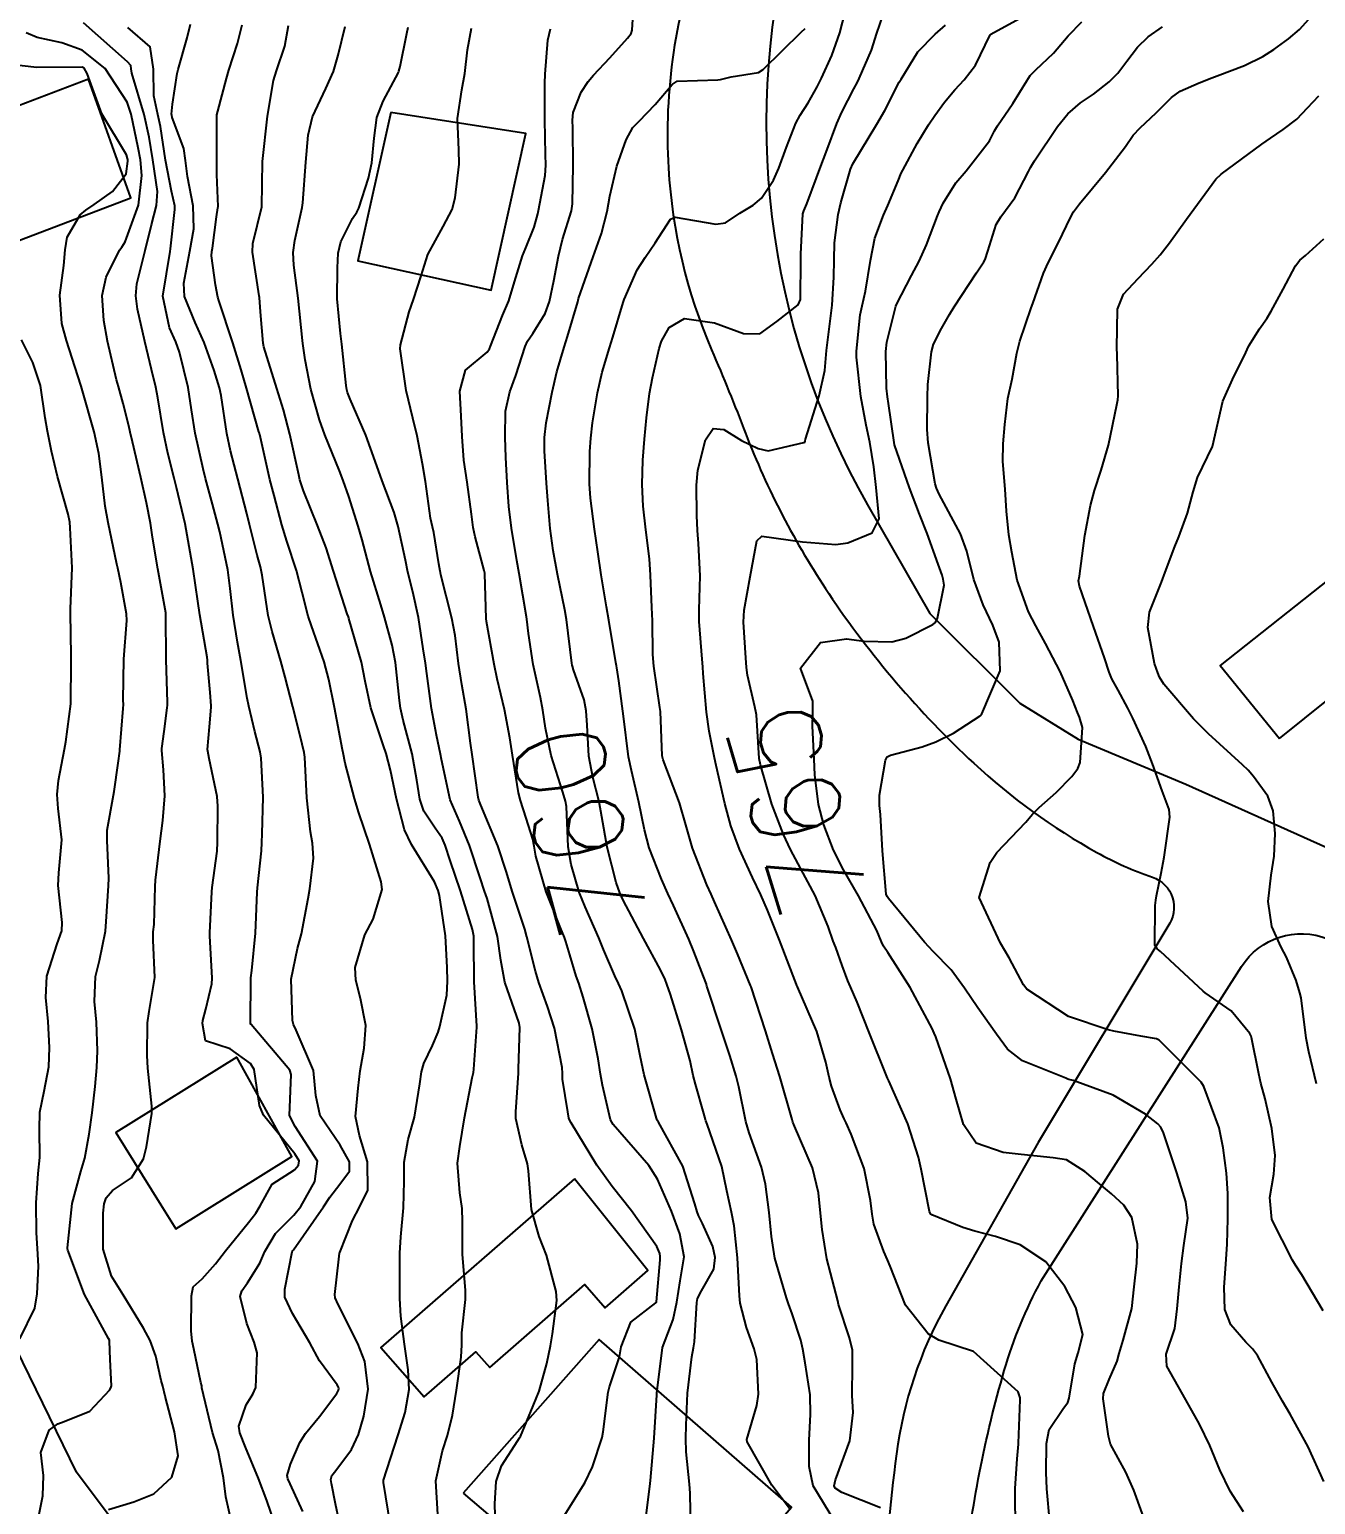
# Model space of a CAD drawing. Header units: metres. Extents: x 318500 to 325275, y 7408834 to 7428799.
# Drawn here: x 323206.3 to 323263, y 7421117 to 7421182 of the extents above; entities that cross this region are included whole.
import ezdxf
from ezdxf.enums import TextEntityAlignment as Align

# ---------------------------------------------------------------- set-up
doc = ezdxf.new("R2010")
doc.units = ezdxf.units.M
doc.header["$MEASUREMENT"] = 0
for name, color, linetype in [('Cotas', 45, 'Continuous'), ('Curvas de Nivel 1m', 11, 'Continuous'), ('Curvas de Nivel 5m', 15, 'Continuous'), ('Divisas', 45, 'Continuous'), ('Edificações', 30, 'Continuous'), ('Linha Férrea', 20, 'Continuous'), ('Vias Primárias', 230, 'Continuous'), ('Vias Secundárias', 230, 'Continuous')]:
    doc.layers.add(name, color=color, linetype=linetype)
doc.styles.add('Style-STANDARD', font='STANDARD.shx')

msp = doc.modelspace()

# ---------------------------------------------------------------- linework, layer by layer
at = {"layer": 'Curvas de Nivel 1m', "flags": 128}
for points, elevation in [([(323241.796, 7421116.26), (323240.842, 7421117.845), (323240.665, 7421118.684), (323240.662, 7421119.848), (323240.725, 7421120.979), (323240.704, 7421121.847), (323240.491, 7421123.251), (323240.392, 7421123.853), (323240.302, 7421124.252), (323239.916, 7421125.415), (323239.761, 7421125.862), (323239.668, 7421126.118), (323239.149, 7421127.868), (323239.013, 7421128.816), (323238.909, 7421129.871), (323238.739, 7421131.122), (323238.57, 7421131.874), (323238.023, 7421133.38), (323237.872, 7421133.882), (323237.566, 7421135.408), (323237.451, 7421135.889), (323237.165, 7421136.792), (323236.799, 7421137.899), (323236.166, 7421139.852), (323236.148, 7421139.909), (323236.138, 7421139.937), (323236.111, 7421140.011), (323235.588, 7421141.381), (323235.36, 7421141.922), (323234.685, 7421143.399), (323234.445, 7421143.936), (323234.169, 7421144.555), (323233.625, 7421145.946), (323233.411, 7421146.735), (323233.167, 7421147.95), (323232.84, 7421149.344), (323232.711, 7421149.955), (323232.484, 7421151.741), (323232.461, 7421151.958), (323232.283, 7421153.291), (323232.196, 7421153.868), (323232.177, 7421153.962), (323232.151, 7421154.104), (323231.848, 7421155.967), (323231.74, 7421156.558), (323231.511, 7421157.973), (323231.361, 7421158.976), (323231.205, 7421159.977), (323231.028, 7421161.343), (323230.988, 7421161.981), (323231.004, 7421163.398), (323231.045, 7421163.981), (323231.126, 7421164.669), (323231.337, 7421165.977), (323231.542, 7421166.896), (323231.865, 7421167.969), (323232.017, 7421168.437), (323232.47, 7421169.961), (323232.511, 7421170.09), (323233.084, 7421171.395), (323233.443, 7421171.951), (323233.889, 7421172.597), (323234.555, 7421173.638), (323234.765, 7421173.729), (323236.553, 7421173.411), (323236.98, 7421173.477), (323237.618, 7421173.894), (323238.196, 7421174.255), (323238.57, 7421174.565), (323239.101, 7421175.356), (323239.327, 7421175.873), (323239.661, 7421176.808), (323240.08, 7421177.865), (323240.263, 7421178.216), (323240.623, 7421178.757), (323241.021, 7421179.467), (323241.21, 7421179.851), (323241.664, 7421180.836), (323242.02, 7421181.84), (323242.47, 7421183.616)], 762), ([(323215.239, 7421116.178), (323214.969, 7421117.35), (323214.865, 7421118.184), (323214.627, 7421119.389), (323214.385, 7421120.192), (323213.911, 7421122.158), (323213.909, 7421122.199), (323213.909, 7421122.238), (323213.872, 7421122.389), (323213.559, 7421123.878), (323213.488, 7421124.206), (323213.439, 7421124.664), (323213.451, 7421126.207), (323213.533, 7421126.598), (323213.931, 7421126.963), (323214.512, 7421127.621), (323214.949, 7421128.185), (323215.963, 7421129.437), (323216.288, 7421129.845), (323216.481, 7421130.165), (323217.016, 7421131.133), (323217.994, 7421131.758), (323218.177, 7421131.967), (323218.202, 7421132.147), (323218.005, 7421132.456), (323216.632, 7421134.171), (323216.458, 7421134.598), (323216.225, 7421136.177), (323216.054, 7421136.446), (323215.167, 7421137.085), (323214.069, 7421137.433), (323213.936, 7421138.202), (323213.95, 7421138.334), (323214.089, 7421138.828), (323214.356, 7421139.948), (323214.373, 7421140.197), (323214.268, 7421142.059), (323214.27, 7421142.199), (323214.354, 7421144.001), (323214.372, 7421144.198), (323214.582, 7421145.798), (323214.61, 7421146.196), (323214.618, 7421147.784), (323214.588, 7421148.196), (323214.235, 7421149.876), (323214.171, 7421150.201), (323214.168, 7421150.274), (323214.256, 7421151.271), (323214.327, 7421152.142), (323214.326, 7421152.199), (323214.276, 7421152.778), (323214.168, 7421154.081), (323214.163, 7421154.202), (323214.147, 7421154.347), (323213.822, 7421156.207), (323213.734, 7421156.804), (323213.536, 7421158.212), (323213.361, 7421159.216), (323213.172, 7421160.218), (323212.8, 7421161.818), (323212.695, 7421162.226), (323212.416, 7421163.33), (323212.226, 7421164.233), (323211.978, 7421165.769), (323211.884, 7421166.238), (323211.69, 7421167.013), (323211.397, 7421168.246), (323211.086, 7421169.667), (323211.001, 7421170.253), (323211.053, 7421170.79), (323211.423, 7421172.247), (323211.691, 7421173.386), (323211.916, 7421174.24), (323211.955, 7421174.853), (323211.761, 7421176.242), (323211.6, 7421177.245), (323211.376, 7421178.249), (323210.833, 7421180.061), (323210.806, 7421180.258), (323210.783, 7421180.399), (323210.643, 7421180.559), (323208.696, 7421182.28)], 751), ([(323217.136, 7421116.157), (323216.775, 7421117.186), (323216.413, 7421118.164), (323215.831, 7421119.538), (323215.582, 7421120.174), (323215.545, 7421120.473), (323215.859, 7421121.407), (323216.153, 7421121.88), (323216.296, 7421122.166), (323216.357, 7421123.694), (323216.224, 7421124.167), (323215.902, 7421124.987), (323215.603, 7421126.175), (323215.67, 7421126.428), (323215.929, 7421126.773), (323216.466, 7421127.641), (323216.686, 7421128.163), (323217.163, 7421128.953), (323217.966, 7421129.759), (323218.267, 7421130.146), (323218.885, 7421131.238), (323219.01, 7421132.135), (323218.023, 7421133.662), (323217.776, 7421134.154), (323217.845, 7421135.95), (323217.789, 7421136.154), (323216.08, 7421138.16), (323216.064, 7421138.18), (323216.062, 7421138.199), (323216.073, 7421140.18), (323216.078, 7421140.213), (323216.114, 7421140.531), (323216.277, 7421142.178), (323216.35, 7421143.984), (323216.364, 7421144.177), (323216.548, 7421145.811), (323216.563, 7421146.174), (323216.572, 7421146.553), (323216.616, 7421148.174), (323216.527, 7421149.884), (323216.483, 7421150.176), (323216.253, 7421151.07), (323215.98, 7421152.183), (323215.917, 7421152.54), (323215.636, 7421154.187), (323215.488, 7421155.002), (323215.29, 7421156.19), (323215.158, 7421157.371), (323215.052, 7421158.193), (323214.702, 7421159.861), (323214.62, 7421160.197), (323214.383, 7421161.078), (323214.082, 7421162.205), (323213.97, 7421162.643), (323213.618, 7421164.212), (323213.462, 7421165.236), (323213.305, 7421166.217), (323212.927, 7421167.769), (323212.761, 7421168.226), (323212.489, 7421168.851), (323212.2, 7421170.235), (323212.516, 7421172.216), (323212.531, 7421172.328), (323212.728, 7421174.057), (323212.718, 7421174.228), (323212.57, 7421174.87), (323212.308, 7421176.234), (323212.089, 7421177.722), (323211.979, 7421178.239), (323211.801, 7421179.064), (323211.78, 7421180.243), (323211.631, 7421181.221), (323210.658, 7421182.083)], 752), ([(323218.368, 7421116.714), (323217.808, 7421117.923), (323217.703, 7421118.151), (323217.676, 7421118.287), (323217.82, 7421118.787), (323218.232, 7421119.746), (323218.482, 7421120.14), (323219.095, 7421120.887), (323219.867, 7421121.911), (323219.935, 7421122.053), (323219.947, 7421122.119), (323219.936, 7421122.184), (323219.872, 7421122.294), (323219.1, 7421123.35), (323218.676, 7421124.138), (323217.909, 7421125.431), (323217.565, 7421126.154), (323217.575, 7421126.504), (323217.895, 7421128.151), (323217.913, 7421128.188), (323217.951, 7421128.235), (323219.271, 7421130.13), (323219.548, 7421130.555), (323219.985, 7421131.133), (323220.411, 7421131.698), (323220.412, 7421132.116), (323220.011, 7421132.842), (323219.122, 7421134.134), (323218.933, 7421135.031), (323218.827, 7421136.138), (323218.076, 7421137.914), (323217.951, 7421138.152), (323217.9, 7421138.335), (323217.847, 7421140.154), (323218.124, 7421141.508), (323218.297, 7421142.147), (323218.591, 7421143.706), (323218.676, 7421144.142), (323218.829, 7421145.491), (323218.789, 7421146.141), (323218.704, 7421146.652), (323218.537, 7421148.145), (323218.455, 7421149.928), (323218.423, 7421150.147), (323218.251, 7421150.876), (323217.915, 7421152.155), (323217.579, 7421153.457), (323217.393, 7421154.163), (323217.007, 7421155.472), (323216.836, 7421156.172), (323216.578, 7421157.945), (323216.533, 7421158.177), (323216.493, 7421158.32), (323216.357, 7421158.835), (323216.018, 7421160.184), (323215.89, 7421160.672), (323215.498, 7421162.189), (323215.178, 7421163.433), (323215.021, 7421164.194), (323214.771, 7421165.872), (323214.697, 7421166.198), (323214.461, 7421166.964), (323214.009, 7421168.207), (323213.62, 7421169.086), (323213.143, 7421170.221), (323213.116, 7421170.821), (323213.389, 7421172.217), (323213.554, 7421173.206), (323213.537, 7421174.215), (323213.287, 7421175.512), (323213.189, 7421176.221), (323213.115, 7421176.742), (323212.609, 7421178.112), (323212.591, 7421178.212), (323212.585, 7421178.23), (323212.583, 7421178.258), (323212.617, 7421178.698), (323212.822, 7421180.043), (323212.866, 7421180.227), (323213.264, 7421181.618), (323213.416, 7421182.219)], 753), ([(323219.958, 7421116.284), (323219.799, 7421117.044), (323219.626, 7421117.941), (323219.599, 7421118.123), (323219.643, 7421118.292), (323219.816, 7421118.509), (323220.505, 7421119.435), (323220.808, 7421120.105), (323221.053, 7421120.901), (323221.236, 7421122.1), (323221.092, 7421123.312), (323220.787, 7421124.107), (323219.916, 7421125.825), (323219.788, 7421126.122), (323219.776, 7421126.268), (323219.945, 7421127.819), (323219.976, 7421128.093), (323219.985, 7421128.12), (323220.553, 7421129.525), (323220.856, 7421130.111), (323221.22, 7421130.869), (323221.208, 7421132.108), (323220.855, 7421133.274), (323220.687, 7421134.113), (323220.8, 7421135.354), (323220.885, 7421136.112), (323221.061, 7421137.114), (323221.14, 7421138.109), (323220.908, 7421139.301), (323220.693, 7421140.114), (323220.668, 7421140.667), (323221.096, 7421142.11), (323221.455, 7421142.792), (323221.862, 7421144.103), (323221.819, 7421144.45), (323221.297, 7421146.109), (323220.828, 7421147.489), (323220.634, 7421148.116), (323220.233, 7421149.67), (323220.137, 7421150.122), (323220.11, 7421150.254), (323219.751, 7421152.128), (323219.508, 7421153.357), (323219.3, 7421154.135), (323218.738, 7421155.719), (323218.596, 7421156.146), (323218.335, 7421157.182), (323218.077, 7421158.154), (323217.652, 7421159.45), (323217.441, 7421160.164), (323217.097, 7421161.462), (323216.914, 7421162.172), (323216.466, 7421164.143), (323216.455, 7421164.18), (323216.452, 7421164.201), (323216.431, 7421164.265), (323215.884, 7421166.186), (323215.65, 7421167), (323215.284, 7421168.192), (323214.655, 7421170.051), (323214.614, 7421170.199), (323214.515, 7421170.738), (323214.337, 7421172.012), (323214.357, 7421172.203), (323214.38, 7421172.355), (323214.553, 7421173.732), (323214.623, 7421174.136), (323214.628, 7421174.199), (323214.581, 7421175.594), (323214.571, 7421176.2), (323214.576, 7421178.167), (323214.572, 7421178.201), (323214.576, 7421178.235), (323214.613, 7421178.384), (323214.996, 7421179.835), (323215.096, 7421180.195), (323215.482, 7421181.368), (323215.692, 7421182.19)], 754), ([(323224.31, 7421116.577), (323224.214, 7421118.064), (323224.509, 7421119.38), (323224.734, 7421120.057), (323224.953, 7421120.954), (323225.138, 7421122.051), (323225.338, 7421123.502), (323225.362, 7421124.048), (323225.372, 7421124.573), (323225.527, 7421126.046), (323225.523, 7421126.449), (323225.39, 7421128.048), (323225.393, 7421129.478), (323225.381, 7421130.049), (323225.283, 7421130.748), (323225.178, 7421132.052), (323225.279, 7421132.783), (323225.485, 7421134.048), (323225.82, 7421135.816), (323225.876, 7421136.043), (323225.9, 7421136.195), (323226.034, 7421138.041), (323226.033, 7421138.088), (323225.906, 7421140.043), (323225.901, 7421141.816), (323225.891, 7421142.044), (323225.83, 7421142.349), (323225.306, 7421144.053), (323224.856, 7421145.384), (323224.629, 7421146.063), (323224.496, 7421146.369), (323224.197, 7421146.801), (323223.686, 7421147.559), (323223.51, 7421148.08), (323223.381, 7421148.925), (323223.172, 7421150.086), (323222.784, 7421151.57), (323222.658, 7421152.094), (323222.614, 7421152.436), (323222.444, 7421154.098), (323222.302, 7421154.875), (323221.964, 7421156.104), (323221.793, 7421156.64), (323221.349, 7421158.11), (323220.975, 7421159.502), (323220.803, 7421160.116), (323220.389, 7421161.412), (323220.145, 7421162.124), (323219.981, 7421162.552), (323219.334, 7421164.136), (323219.092, 7421164.795), (323218.718, 7421166.146), (323218.469, 7421167.436), (323218.363, 7421168.152), (323218.347, 7421168.287), (323218.152, 7421170.155), (323217.967, 7421171.601), (323217.93, 7421172.159), (323218.003, 7421172.693), (323218.339, 7421174.153), (323218.369, 7421174.347), (323218.498, 7421176.151), (323218.602, 7421177.331), (323218.795, 7421178.147), (323219.382, 7421179.386), (323219.711, 7421180.134), (323219.921, 7421180.861), (323220.223, 7421182.127)], 756), ([(323226.854, 7421116.024), (323226.816, 7421117.041), (323226.879, 7421118.024), (323227.12, 7421118.721), (323227.837, 7421119.837), (323227.913, 7421119.945), (323227.949, 7421120.018), (323228.503, 7421121.368), (323228.771, 7421122.006), (323229.112, 7421123.231), (323229.268, 7421123.999), (323229.359, 7421124.537), (323229.553, 7421125.996), (323229.528, 7421126.394), (323229.091, 7421128.003), (323228.777, 7421128.827), (323228.429, 7421130.013), (323228.296, 7421131.715), (323228.252, 7421132.016), (323228.013, 7421132.863), (323227.751, 7421134.023), (323227.742, 7421134.314), (323227.857, 7421136.022), (323227.863, 7421136.212), (323227.926, 7421138.022), (323227.892, 7421138.213), (323227.255, 7421140.029), (323227.079, 7421140.99), (323226.935, 7421142.032), (323226.477, 7421143.715), (323226.366, 7421144.038), (323226.169, 7421144.624), (323225.707, 7421146.047), (323225.264, 7421147.117), (323224.858, 7421148.06), (323224.466, 7421149.837), (323224.429, 7421150.067), (323224.253, 7421150.907), (323224.031, 7421152.074), (323223.824, 7421153.616), (323223.764, 7421154.078), (323223.667, 7421154.712), (323223.453, 7421156.083), (323223.206, 7421157.218), (323222.989, 7421158.09), (323222.878, 7421158.615), (323222.558, 7421160.097), (323222.379, 7421160.711), (323221.863, 7421162.105), (323221.545, 7421162.977), (323221.132, 7421164.113), (323220.446, 7421165.704), (323220.328, 7421166.001), (323220.295, 7421166.122), (323220.265, 7421166.311), (323220.083, 7421168.126), (323220.022, 7421168.592), (323219.877, 7421170.13), (323219.889, 7421171.495), (323219.919, 7421172.129), (323220.037, 7421172.629), (323220.553, 7421173.662), (323220.735, 7421173.94), (323220.832, 7421174.117), (323221.26, 7421175.433), (323221.404, 7421176.112), (323221.503, 7421177.209), (323221.62, 7421178.11), (323221.896, 7421178.832), (323222.581, 7421180.101), (323222.594, 7421180.147), (323222.644, 7421180.358), (323222.948, 7421181.813), (323222.999, 7421182.095)], 757), ([(323229.794, 7421116.4), (323230.786, 7421117.975), (323231.122, 7421118.669), (323231.545, 7421119.964), (323231.592, 7421120.216), (323231.809, 7421121.961), (323231.872, 7421122.196), (323232.314, 7421123.527), (323232.391, 7421123.955), (323232.812, 7421125.046), (323233.919, 7421125.905), (323233.935, 7421125.924), (323233.94, 7421125.94), (323234.098, 7421127.787), (323234.108, 7421127.938), (323234.087, 7421128.073), (323233.954, 7421128.386), (323232.846, 7421129.951), (323231.986, 7421131.025), (323231.306, 7421131.97), (323230.186, 7421133.829), (323230.09, 7421133.989), (323230.074, 7421134.033), (323230.033, 7421134.307), (323229.808, 7421135.754), (323229.797, 7421135.994), (323229.784, 7421136.264), (323229.447, 7421137.999), (323229.139, 7421138.959), (323228.755, 7421140.01), (323228.61, 7421140.508), (323228.233, 7421142.018), (323228.135, 7421142.36), (323227.588, 7421144.026), (323227.328, 7421144.874), (323226.949, 7421146.032), (323226.208, 7421147.821), (323226.139, 7421147.971), (323226.112, 7421148.041), (323226.082, 7421148.172), (323225.817, 7421150.046), (323225.747, 7421150.548), (323225.557, 7421152.051), (323225.365, 7421153.137), (323225.22, 7421154.056), (323225.072, 7421155.295), (323224.93, 7421156.061), (323224.446, 7421157.972), (323224.424, 7421158.069), (323224.413, 7421158.132), (323224.354, 7421158.445), (323224.126, 7421159.833), (323224.075, 7421160.074), (323223.989, 7421160.462), (323223.764, 7421162.08), (323223.631, 7421162.862), (323223.393, 7421164.086), (323223.215, 7421164.866), (323222.92, 7421166.093), (323222.656, 7421167.919), (323222.664, 7421168.097), (323223.044, 7421169.55), (323223.244, 7421170.089), (323223.579, 7421171.143), (323223.872, 7421172.08), (323224.549, 7421173.316), (323224.938, 7421174.064), (323225.074, 7421174.568), (323225.251, 7421176.06), (323225.227, 7421176.692), (323225.17, 7421178.062), (323225.363, 7421179.325), (323225.501, 7421180.057), (323225.616, 7421181.095), (323225.787, 7421182.053)], 758), ([(323239.805, 7421116.832), (323239.019, 7421117.868), (323237.941, 7421119.777), (323237.925, 7421119.879), (323238.361, 7421121.377), (323238.439, 7421121.874), (323238.357, 7421123.404), (323238.241, 7421123.877), (323237.904, 7421124.816), (323237.621, 7421125.884), (323237.598, 7421126.212), (323237.512, 7421127.887), (323237.365, 7421129.29), (323237.241, 7421129.891), (323237.043, 7421130.835), (323236.815, 7421131.898), (323236.17, 7421133.765), (323236.119, 7421133.909), (323236.103, 7421133.981), (323236.033, 7421134.241), (323235.657, 7421135.527), (323235.558, 7421135.917), (323235.42, 7421136.559), (323235.039, 7421137.926), (323234.551, 7421139.486), (323234.402, 7421139.936), (323234.323, 7421140.147), (323234.116, 7421140.56), (323233.362, 7421141.948), (323232.478, 7421143.634), (323232.328, 7421143.958), (323232.167, 7421144.419), (323231.763, 7421145.966), (323231.534, 7421147.301), (323231.423, 7421147.972), (323231.142, 7421149.061), (323230.962, 7421149.979), (323230.893, 7421151.348), (323230.846, 7421151.981), (323230.748, 7421152.456), (323230.288, 7421153.784), (323230.235, 7421153.937), (323230.221, 7421153.991), (323230.211, 7421154.072), (323229.971, 7421155.995), (323229.902, 7421156.421), (323229.585, 7421158.001), (323229.392, 7421159.036), (323229.253, 7421160.007), (323229.153, 7421161.244), (323229.099, 7421162.01), (323229.006, 7421163.426), (323229.01, 7421164.011), (323229.087, 7421164.66), (323229.34, 7421166.007), (323229.553, 7421166.914), (323229.868, 7421167.999), (323230.022, 7421168.462), (323230.47, 7421169.991), (323230.512, 7421170.145), (323231.149, 7421171.981), (323231.524, 7421172.996), (323231.775, 7421173.972), (323231.888, 7421174.653), (323232.195, 7421175.966), (323232.602, 7421177.132), (323232.9, 7421177.665), (323233.181, 7421177.954), (323233.888, 7421178.681), (323234.634, 7421179.57), (323234.856, 7421179.718), (323236.638, 7421179.765), (323236.76, 7421179.787), (323237.233, 7421179.901), (323238.43, 7421180.097), (323238.645, 7421180.225), (323239.483, 7421181.046), (323240.314, 7421181.864), (323240.496, 7421182.037)], 761), ([(323243.806, 7421116.866), (323242.104, 7421117.537), (323241.818, 7421117.728), (323241.772, 7421117.831), (323241.823, 7421118.103), (323242.462, 7421119.821), (323242.604, 7421121.073), (323242.567, 7421121.82), (323242.571, 7421123.138), (323242.58, 7421123.82), (323242.447, 7421124.364), (323241.964, 7421125.829), (323241.922, 7421125.983), (323241.443, 7421127.838), (323241.246, 7421129.124), (323241.172, 7421129.842), (323241.078, 7421130.749), (323240.816, 7421131.848), (323240.027, 7421133.683), (323239.953, 7421133.861), (323239.913, 7421133.979), (323239.371, 7421135.867), (323239.058, 7421136.877), (323238.75, 7421137.873), (323238.109, 7421139.818), (323238.086, 7421139.88), (323237.512, 7421141.277), (323237.251, 7421141.893), (323236.501, 7421143.558), (323236.348, 7421143.907), (323236.166, 7421144.315), (323235.531, 7421145.92), (323235.23, 7421146.954), (323234.953, 7421147.929), (323234.238, 7421149.816), (323234.199, 7421149.94), (323234.188, 7421149.993), (323234.114, 7421151.942), (323234.095, 7421152.119), (323233.825, 7421153.945), (323233.782, 7421154.461), (323233.763, 7421155.946), (323233.743, 7421156.532), (323233.684, 7421157.947), (323233.63, 7421158.675), (323233.47, 7421159.949), (323233.349, 7421160.987), (323233.314, 7421161.951), (323233.346, 7421163.021), (323233.41, 7421163.95), (323233.502, 7421164.887), (323233.627, 7421165.948), (323233.759, 7421166.649), (323234.059, 7421167.944), (323234.162, 7421168.266), (323234.494, 7421168.863), (323235.179, 7421169.251), (323236.497, 7421169.071), (323237.781, 7421168.6), (323238.49, 7421168.579), (323239.239, 7421169.133), (323240.184, 7421169.863), (323240.286, 7421170.089), (323240.298, 7421171.862), (323240.302, 7421172.094), (323240.39, 7421173.862), (323240.428, 7421173.996), (323240.567, 7421174.312), (323240.988, 7421175.45), (323241.132, 7421175.852), (323241.461, 7421176.709), (323241.889, 7421177.841), (323242.11, 7421178.345), (323242.633, 7421179.37), (323242.795, 7421179.671), (323242.874, 7421179.826), (323243.407, 7421181.071), (323243.654, 7421181.82), (323243.911, 7421182.584)], 763), ([(323249.752, 7421115.76), (323249.741, 7421117.721), (323249.833, 7421119.022), (323249.888, 7421119.671), (323249.89, 7421119.719), (323249.967, 7421121.62), (323249.966, 7421121.719), (323249.874, 7421121.982), (323247.9, 7421123.75), (323246.379, 7421124.247), (323245.908, 7421124.533), (323244.916, 7421125.79), (323244.231, 7421127.512), (323244.114, 7421127.798), (323243.954, 7421128.161), (323243.522, 7421129.363), (323243.435, 7421129.808), (323243.375, 7421130.413), (323243.096, 7421131.814), (323242.518, 7421133.327), (323242.29, 7421133.826), (323242.21, 7421134.005), (323242.036, 7421134.402), (323241.655, 7421135.445), (323241.542, 7421135.838), (323241.394, 7421136.506), (323240.997, 7421137.846), (323240.15, 7421139.818), (323240.135, 7421139.86), (323240.126, 7421139.876), (323240.111, 7421139.925), (323239.358, 7421141.868), (323238.825, 7421143.198), (323238.531, 7421143.876), (323238.171, 7421144.638), (323237.598, 7421145.889), (323237.217, 7421146.912), (323236.95, 7421147.899), (323236.569, 7421149.571), (323236.496, 7421149.906), (323236.258, 7421151.082), (323236.137, 7421151.912), (323236, 7421153.627), (323235.981, 7421153.915), (323235.954, 7421154.257), (323235.821, 7421155.917), (323235.818, 7421156.427), (323235.868, 7421157.917), (323235.793, 7421159.347), (323235.742, 7421159.919), (323235.717, 7421160.583), (323235.71, 7421161.92), (323235.76, 7421162.57), (323236.099, 7421163.915), (323236.435, 7421164.406), (323236.907, 7421164.376), (323237.69, 7421163.891), (323238.425, 7421163.528), (323238.865, 7421163.434), (323240.429, 7421163.79), (323240.472, 7421163.816), (323240.494, 7421163.859), (323240.509, 7421163.937), (323241.111, 7421165.85), (323241.35, 7421166.963), (323241.429, 7421167.846), (323241.548, 7421168.79), (323241.677, 7421169.842), (323241.753, 7421171.072), (323241.767, 7421171.841), (323241.787, 7421172.596), (323241.942, 7421173.839), (323242.059, 7421174.346), (323242.488, 7421175.832), (323242.592, 7421176.074), (323243.65, 7421177.814), (323244.002, 7421178.427), (323244.638, 7421179.666), (323244.686, 7421179.752), (323244.715, 7421179.799), (323245.449, 7421181.007), (323246.216, 7421181.787), (323246.674, 7421182.172)], 764), ([(323255.648, 7421115.786), (323254.962, 7421117.653), (323254.613, 7421118.443), (323253.945, 7421119.668), (323253.845, 7421120.022), (323253.62, 7421121.674), (323253.639, 7421121.909), (323253.883, 7421122.526), (323254.236, 7421123.324), (323254.317, 7421123.664), (323254.501, 7421124.256), (323254.883, 7421125.656), (323254.983, 7421126.606), (323255.099, 7421127.653), (323255.13, 7421128.485), (323254.877, 7421129.657), (323254.526, 7421130.202), (323253.99, 7421130.707), (323253.46, 7421131.143), (323252.816, 7421131.688), (323252.007, 7421132.192), (323251.422, 7421132.293), (323250.011, 7421132.434), (323249.217, 7421132.527), (323248.018, 7421132.925), (323247.458, 7421133.759), (323247.142, 7421134.865), (323246.898, 7421135.767), (323246.241, 7421137.614), (323246.175, 7421137.779), (323246.083, 7421137.986), (323245.113, 7421139.79), (323244.125, 7421141.327), (323243.942, 7421141.616), (323243.859, 7421141.804), (323243.645, 7421142.299), (323242.839, 7421143.82), (323242.177, 7421144.979), (323241.733, 7421145.837), (323241.311, 7421146.954), (323241.075, 7421147.847), (323240.918, 7421149.161), (323240.892, 7421149.85), (323240.809, 7421151.305), (323240.824, 7421151.852), (323240.821, 7421152.398), (323240.29, 7421153.86), (323241.171, 7421154.983), (323242.31, 7421155.143), (323243.086, 7421155.04), (323244.308, 7421155.013), (323244.925, 7421155.18), (323246.118, 7421155.782), (323246.232, 7421155.87), (323246.324, 7421156.061), (323246.617, 7421157.505), (323246.572, 7421157.777), (323246.521, 7421157.946), (323246.356, 7421158.43), (323245.859, 7421159.785), (323245.532, 7421160.639), (323245.081, 7421161.793), (323244.428, 7421163.697), (323244.406, 7421163.8), (323244.157, 7421165.514), (323244.114, 7421165.805), (323244.076, 7421166.185), (323244.04, 7421167.807), (323244.082, 7421168.21), (323244.482, 7421169.8), (323244.511, 7421169.878), (323245.171, 7421171.146), (323245.509, 7421171.79), (323245.831, 7421172.497), (323246.326, 7421173.782), (323246.394, 7421173.95), (323246.568, 7421174.337), (323247.124, 7421175.229), (323247.586, 7421175.765), (323248.603, 7421177.08), (323248.832, 7421177.523), (323248.965, 7421177.746), (323249.638, 7421178.727), (323250.248, 7421179.734), (323250.407, 7421179.969), (323250.647, 7421180.214), (323251.428, 7421180.949), (323252.077, 7421181.709), (323252.676, 7421182.332)], 766), ([(323259.806, 7421116.686), (323259.205, 7421117.599), (323258.762, 7421118.538), (323258.316, 7421119.613), (323257.854, 7421120.559), (323257.262, 7421121.626), (323256.423, 7421123.104), (323256.386, 7421123.635), (323256.768, 7421124.775), (323256.875, 7421125.63), (323256.962, 7421126.602), (323257.069, 7421127.629), (323257.17, 7421128.42), (323257.347, 7421129.626), (323257.266, 7421130.348), (323256.869, 7421131.631), (323256.272, 7421133.392), (323256.155, 7421133.639), (323256.032, 7421133.787), (323255.482, 7421134.204), (323254.051, 7421135.044), (323252.292, 7421135.697), (323252.099, 7421135.738), (323252.061, 7421135.753), (323251.967, 7421135.795), (323250.068, 7421136.563), (323249.409, 7421137.069), (323248.926, 7421137.737), (323248.097, 7421138.889), (323247.514, 7421139.759), (323246.921, 7421140.571), (323246.126, 7421141.369), (323245.744, 7421141.784), (323244.159, 7421143.71), (323244.097, 7421143.801), (323244.057, 7421143.906), (323243.895, 7421145.804), (323243.807, 7421147.407), (323243.765, 7421147.807), (323243.768, 7421148.256), (323244.027, 7421149.803), (323244.098, 7421149.947), (323244.243, 7421150.018), (323245.649, 7421150.386), (323246.252, 7421150.608), (323247.029, 7421150.998), (323248.194, 7421151.751), (323248.271, 7421151.842), (323249.075, 7421153.738), (323249.043, 7421155.005), (323248.751, 7421155.744), (323248.333, 7421156.64), (323247.927, 7421157.756), (323247.61, 7421159.008), (323247.333, 7421159.766), (323246.396, 7421161.519), (323246.274, 7421161.781), (323246.215, 7421161.97), (323245.913, 7421163.785), (323245.858, 7421164.363), (323245.874, 7421165.786), (323245.896, 7421166.348), (323246.05, 7421167.784), (323246.148, 7421168.121), (323246.496, 7421168.821), (323246.851, 7421169.428), (323247.058, 7421169.772), (323248.043, 7421171.275), (323248.367, 7421171.752), (323248.422, 7421171.861), (323248.537, 7421172.229), (323248.904, 7421173.396), (323249.106, 7421173.742), (323249.728, 7421174.577), (323250.326, 7421175.733), (323250.412, 7421175.912), (323250.595, 7421176.203), (323251.608, 7421177.715), (323252.055, 7421178.272), (323252.626, 7421178.753), (323253.185, 7421179.139), (323253.887, 7421179.681), (323254.261, 7421180.061), (323254.654, 7421180.59), (323255.125, 7421181.203), (323255.606, 7421181.661), (323256.224, 7421182.105)], 767), ([(323263.336, 7421118.034), (323262.654, 7421119.552), (323261.862, 7421121), (323261.518, 7421121.565), (323261.052, 7421122.403), (323260.41, 7421123.582), (323260.194, 7421123.877), (323259.906, 7421124.17), (323259.238, 7421124.925), (323258.978, 7421125.604), (323258.95, 7421126.59), (323259.015, 7421127.604), (323259.086, 7421128.481), (323259.106, 7421129.603), (323259.109, 7421130.721), (323259.053, 7421131.604), (323258.903, 7421132.721), (323258.734, 7421133.609), (323258.057, 7421135.421), (323257.927, 7421135.621), (323256.078, 7421137.474), (323255.971, 7421137.533), (323255.28, 7421137.652), (323254.083, 7421137.87), (323253.838, 7421137.919), (323252.092, 7421138.513), (323250.248, 7421139.719), (323250.112, 7421139.907), (323249.483, 7421141.089), (323249.1, 7421141.735), (323248.16, 7421143.75), (323248.637, 7421145.289), (323248.928, 7421145.739), (323250.204, 7421147.07), (323250.5, 7421147.424), (323250.794, 7421147.714), (323251.552, 7421148.374), (323252.231, 7421149.084), (323252.497, 7421149.436), (323252.6, 7421149.695), (323252.712, 7421151.245), (323252.577, 7421151.695), (323252.483, 7421151.908), (323252.277, 7421152.432), (323251.727, 7421153.706), (323251.082, 7421154.939), (323250.654, 7421155.717), (323250.329, 7421156.344), (323249.834, 7421157.728), (323249.593, 7421158.962), (323249.469, 7421159.734), (323249.356, 7421160.764), (323249.296, 7421161.737), (323249.194, 7421162.963), (323249.216, 7421163.738), (323249.286, 7421164.584), (323249.418, 7421165.735), (323249.61, 7421166.586), (323249.82, 7421167.73), (323249.949, 7421168.267), (323250.441, 7421169.721), (323250.512, 7421169.923), (323250.987, 7421171.254), (323251.191, 7421171.713), (323251.648, 7421172.604), (323252.173, 7421173.704), (323252.309, 7421173.959), (323252.569, 7421174.312), (323253.725, 7421175.683), (323254.602, 7421176.833), (323254.938, 7421177.335), (323255.242, 7421177.664), (323255.957, 7421178.319), (323256.63, 7421178.992), (323257.007, 7421179.272), (323257.852, 7421179.632), (323258.411, 7421179.856), (323258.645, 7421179.946), (323259.846, 7421180.409), (323260.658, 7421180.797), (323261.134, 7421181.114), (323261.778, 7421181.579), (323262.267, 7421181.982), (323262.679, 7421182.44)], 768), ([(323233.454, 7421116.283), (323233.669, 7421117.941), (323233.68, 7421118.074), (323233.84, 7421119.94), (323233.958, 7421121.849), (323233.963, 7421121.939), (323233.968, 7421122.036), (323234.206, 7421123.935), (323234.676, 7421125.161), (323234.839, 7421125.926), (323234.99, 7421126.869), (323235.165, 7421127.922), (323234.973, 7421128.937), (323234.602, 7421129.931), (323233.991, 7421131.343), (323233.597, 7421131.944), (323232.027, 7421133.757), (323231.919, 7421133.962), (323231.564, 7421135.486), (323231.481, 7421135.969), (323231.377, 7421136.653), (323231.113, 7421137.974), (323230.718, 7421139.363), (323230.513, 7421139.984), (323230.409, 7421140.282), (323230.122, 7421141.227), (323229.947, 7421141.811), (323229.888, 7421141.994), (323229.711, 7421142.421), (323229.074, 7421144.006), (323228.628, 7421145.568), (323228.549, 7421146.015), (323228.493, 7421146.316), (323228.202, 7421147.246), (323227.95, 7421148.023), (323227.868, 7421148.371), (323227.604, 7421150.026), (323227.485, 7421150.794), (323227.24, 7421152.03), (323226.924, 7421153.393), (323226.786, 7421154.035), (323226.449, 7421155.907), (323226.433, 7421156.039), (323226.384, 7421158.005), (323226.38, 7421158.04), (323226.351, 7421158.159), (323225.953, 7421159.634), (323225.869, 7421160.048), (323225.794, 7421160.634), (323225.594, 7421162.052), (323225.458, 7421163.011), (323225.383, 7421164.056), (323225.335, 7421164.953), (323225.271, 7421166.058), (323225.532, 7421166.986), (323226.476, 7421167.782), (323226.591, 7421167.926), (323226.634, 7421168.038), (323227.151, 7421169.383), (323227.43, 7421170.031), (323227.681, 7421170.866), (323228.035, 7421172.025), (323228.183, 7421172.376), (323228.549, 7421173.283), (323228.708, 7421173.868), (323228.74, 7421174.017), (323229.032, 7421175.564), (323229.064, 7421176.013), (323229.056, 7421176.475), (323229.016, 7421178.014), (323229.028, 7421179.62), (323229.042, 7421180.014), (323229.161, 7421181.514), (323229.268, 7421182.011)], 759), ([(323206.685, 7421116.297), (323206.908, 7421117.4), (323206.936, 7421118.293), (323206.821, 7421119.299), (323207.193, 7421120.29), (323207.566, 7421120.562), (323207.846, 7421120.672), (323208.983, 7421121.133), (323209.867, 7421122.064), (323209.924, 7421122.195), (323209.927, 7421122.249), (323209.882, 7421123.407), (323209.846, 7421124.207), (323209.847, 7421124.251), (323209.808, 7421124.334), (323208.748, 7421126.268), (323208.013, 7421128.215), (323208, 7421128.279), (323207.995, 7421128.324), (323208.2, 7421130.277), (323208.576, 7421131.687), (323208.758, 7421132.269), (323208.953, 7421133.329), (323209.085, 7421134.264), (323209.208, 7421135.429), (323209.283, 7421136.261), (323209.322, 7421137.001), (323209.266, 7421138.268), (323209.189, 7421139.174), (323209.234, 7421140.269), (323209.405, 7421140.979), (323209.665, 7421142.265), (323209.699, 7421142.702), (323209.809, 7421144.264), (323209.821, 7421144.608), (323209.738, 7421146.265), (323209.742, 7421146.717), (323210.023, 7421148.262), (323210.052, 7421148.422), (323210.231, 7421149.676), (323210.297, 7421150.201), (323210.3, 7421150.259), (323210.443, 7421152.081), (323210.457, 7421152.257), (323210.455, 7421152.44), (323210.474, 7421154.257), (323210.61, 7421155.961), (323210.598, 7421156.256), (323210.34, 7421157.626), (323210.21, 7421158.261), (323210.175, 7421158.439), (323209.794, 7421160.266), (323209.659, 7421160.989), (323209.504, 7421162.269), (323209.375, 7421163.311), (323209.165, 7421164.273), (323208.659, 7421166.067), (323208.595, 7421166.279), (323208.457, 7421166.729), (323207.947, 7421168.288), (323207.749, 7421169.034), (323207.662, 7421170.293), (323207.828, 7421171.595), (323207.893, 7421172.29), (323207.981, 7421172.845), (323208.553, 7421173.827), (323208.798, 7421174.036), (323209.174, 7421174.274), (323209.979, 7421174.856), (323210.581, 7421175.636), (323210.655, 7421176.193), (323210.649, 7421176.259), (323210.642, 7421176.311), (323210.592, 7421176.472), (323209.51, 7421178.271), (323208.864, 7421180.05), (323208.734, 7421180.279), (323208.641, 7421180.333), (323206.65, 7421180.32), (323204.828, 7421180.523)], 749), ([(323263.315, 7421125.546), (323262.372, 7421127.127), (323262.096, 7421127.559), (323261.953, 7421127.777), (323261.051, 7421129.574), (323260.961, 7421130.546), (323261.138, 7421131.573), (323261.191, 7421132.394), (323261.048, 7421133.575), (323260.748, 7421134.881), (323260.568, 7421135.582), (323260.468, 7421135.988), (323260.149, 7421137.589), (323260.137, 7421137.645), (323260.083, 7421137.763), (323259.253, 7421138.758), (323258.109, 7421139.56), (323258.027, 7421139.621), (323256.136, 7421141.376), (323255.99, 7421141.495), (323255.9, 7421141.644), (323255.912, 7421143.399), (323255.934, 7421143.643), (323255.973, 7421143.832), (323256.178, 7421144.832), (323256.303, 7421145.524), (323256.322, 7421145.639), (323256.557, 7421147.286), (323256.529, 7421147.637), (323256.222, 7421148.45), (323255.791, 7421149.647), (323255.496, 7421150.407), (323254.918, 7421151.66), (323254.705, 7421152.094), (323254.282, 7421152.881), (323254.005, 7421153.392), (323253.884, 7421153.676), (323253.675, 7421154.304), (323253.19, 7421155.687), (323252.571, 7421157.472), (323252.532, 7421157.697), (323252.568, 7421157.912), (323252.815, 7421159.693), (323253.057, 7421161.023), (323253.239, 7421161.687), (323253.525, 7421162.572), (323253.855, 7421163.679), (323254.223, 7421165.449), (323254.263, 7421165.673), (323254.276, 7421165.849), (323254.228, 7421167.674), (323254.214, 7421167.945), (323254.255, 7421169.674), (323254.517, 7421170.324), (323255.161, 7421171.026), (323255.761, 7421171.658), (323256.125, 7421172.065), (323256.544, 7421172.596), (323257.29, 7421173.639), (323258.587, 7421175.389), (323258.818, 7421175.617), (323260.604, 7421176.944), (323260.986, 7421177.206), (323261.544, 7421177.581), (323262.151, 7421178.04), (323262.625, 7421178.541), (323263.122, 7421179.073)], 769), ([(323205.89, 7421124.31), (323206.553, 7421125.658), (323206.665, 7421126.299), (323206.72, 7421127.517), (323206.68, 7421128.299), (323206.634, 7421128.977), (323206.618, 7421130.3), (323206.7, 7421131.589), (323206.772, 7421132.298), (323206.764, 7421133.554), (323206.782, 7421134.299), (323206.962, 7421135.219), (323207.17, 7421136.293), (323207.204, 7421137.152), (323207.144, 7421138.294), (323207.041, 7421139.351), (323207.082, 7421140.295), (323207.547, 7421141.712), (323207.748, 7421142.286), (323207.764, 7421142.657), (323207.592, 7421144.289), (323207.613, 7421144.844), (323207.739, 7421146.287), (323207.591, 7421147.676), (323207.536, 7421148.29), (323207.599, 7421148.909), (323207.866, 7421150.286), (323207.925, 7421150.604), (323208.137, 7421152.282), (323208.16, 7421154.153), (323208.157, 7421154.282), (323208.159, 7421154.415), (323208.126, 7421156.283), (323208.132, 7421156.474), (323208.201, 7421158.282), (323208.12, 7421160.036), (323208.096, 7421160.284), (323208.022, 7421160.639), (323207.561, 7421162.293), (323207.295, 7421163.418), (323207.111, 7421164.3), (323207.017, 7421164.883), (323206.8, 7421166.305), (323206.465, 7421167.327), (323205.972, 7421168.318)], 748)]:
    msp.add_lwpolyline(points, dxfattribs=dict(at, elevation=elevation))
at = {"layer": 'Curvas de Nivel 5m', "flags": 128}
for points, elevation in [([(323235.447, 7421115.915), (323235.418, 7421117.52), (323235.389, 7421117.916), (323235.246, 7421119.333), (323235.24, 7421119.919), (323235.253, 7421120.515), (323235.302, 7421121.919), (323235.492, 7421123.522), (323235.575, 7421123.915), (323235.621, 7421124.187), (323235.721, 7421125.913), (323235.752, 7421126.083), (323235.928, 7421126.424), (323236.467, 7421127.377), (323236.524, 7421127.901), (323236.429, 7421128.377), (323235.965, 7421129.399), (323235.798, 7421129.743), (323235.731, 7421129.914), (323235.624, 7421130.267), (323235.103, 7421131.923), (323234.029, 7421133.861), (323233.978, 7421133.941), (323233.944, 7421134.028), (323233.393, 7421135.947), (323233.227, 7421136.784), (323232.992, 7421137.951), (323232.415, 7421139.647), (323232.272, 7421139.958), (323232.113, 7421140.297), (323231.613, 7421141.456), (323231.404, 7421141.971), (323230.793, 7421143.338), (323230.541, 7421143.984), (323230.178, 7421145.213), (323230.055, 7421145.992), (323229.971, 7421147.757), (323229.938, 7421147.994), (323229.821, 7421148.391), (323229.308, 7421150.004), (323229.049, 7421151.217), (323228.941, 7421152.01), (323228.825, 7421152.562), (323228.514, 7421154.017), (323228.31, 7421155.386), (323228.235, 7421156.021), (323228.22, 7421156.123), (323227.887, 7421158.025), (323227.784, 7421158.598), (323227.551, 7421160.028), (323227.439, 7421160.974), (323227.368, 7421162.03), (323227.311, 7421163.137), (323227.27, 7421164.032), (323227.296, 7421165.177), (323227.479, 7421166.03), (323227.746, 7421166.742), (323228.154, 7421168.023), (323228.252, 7421168.254), (323228.489, 7421168.593), (323229.04, 7421169.473), (323229.231, 7421170.009), (323229.424, 7421170.912), (323229.631, 7421172.003), (323229.806, 7421172.736), (323230.192, 7421173.996), (323230.248, 7421174.312), (323230.278, 7421175.995), (323230.251, 7421177.64), (323230.241, 7421177.996), (323230.278, 7421178.333), (323230.629, 7421179.232), (323230.925, 7421179.696), (323231.167, 7421179.982), (323231.879, 7421180.744), (323232.665, 7421181.607), (323232.819, 7421181.808), (323232.866, 7421181.958), (323232.971, 7421183.673)], 760), ([(323222.217, 7421116.086), (323221.909, 7421117.989), (323221.916, 7421118.089), (323222.381, 7421119.535), (323222.56, 7421120.083), (323222.863, 7421121.072), (323223.04, 7421122.078), (323223.005, 7421122.952), (323222.842, 7421124.08), (323222.683, 7421125.314), (323222.64, 7421126.089), (323222.639, 7421127.39), (323222.63, 7421128.09), (323222.672, 7421128.804), (323222.804, 7421130.087), (323222.821, 7421131.254), (323222.825, 7421132.088), (323223.008, 7421133.093), (323223.274, 7421134.081), (323223.52, 7421135.553), (323223.59, 7421136.077), (323223.688, 7421136.443), (323224.068, 7421137.241), (323224.318, 7421137.825), (323224.395, 7421138.065), (323224.707, 7421139.455), (323224.74, 7421140.061), (323224.726, 7421140.671), (323224.641, 7421142.062), (323224.387, 7421143.836), (323224.328, 7421144.067), (323224.166, 7421144.442), (323223.151, 7421146.086), (323222.836, 7421146.73), (323222.485, 7421148.096), (323222.229, 7421149.358), (323222.03, 7421150.102), (323221.911, 7421150.437), (323221.355, 7421152.109), (323221.106, 7421153.287), (323220.952, 7421154.113), (323220.391, 7421156.047), (323220.367, 7421156.12), (323220.322, 7421156.25), (323219.708, 7421158.13), (323219.385, 7421159.159), (323219.015, 7421160.14), (323218.393, 7421161.668), (323218.234, 7421162.152), (323218.18, 7421162.377), (323217.784, 7421164.16), (323217.505, 7421165.229), (323217.215, 7421166.169), (323216.641, 7421168.014), (323216.61, 7421168.178), (323216.501, 7421169.547), (323216.451, 7421170.181), (323216.438, 7421170.253), (323216.141, 7421172.184), (323216.165, 7421172.555), (323216.56, 7421174.18), (323216.59, 7421176.18), (323216.804, 7421178.177), (323217.063, 7421179.744), (323217.199, 7421180.172), (323217.571, 7421181.251), (323217.726, 7421182.164)], 755), ([(323251.272, 7421116.231), (323251.129, 7421117.707), (323251.106, 7421118.429), (323251.119, 7421119.707), (323251.235, 7421120.32), (323251.863, 7421121.253), (323252.059, 7421121.505), (323252.116, 7421121.696), (323252.374, 7421123.211), (323252.522, 7421123.691), (323252.721, 7421124.5), (323252.42, 7421125.693), (323251.934, 7421126.612), (323251.097, 7421127.709), (323249.961, 7421128.461), (323248.875, 7421128.828), (323247.97, 7421129.051), (323247.434, 7421129.22), (323246.065, 7421129.779), (323246.012, 7421129.82), (323245.972, 7421129.921), (323245.6, 7421131.784), (323245.484, 7421132.309), (323245.012, 7421133.79), (323244.174, 7421135.674), (323244.11, 7421135.799), (323244.052, 7421135.945), (323243.308, 7421137.812), (323242.777, 7421139.143), (323242.493, 7421139.824), (323242.375, 7421140.088), (323242.119, 7421140.751), (323241.838, 7421141.546), (323241.73, 7421141.836), (323241.502, 7421142.477), (323240.929, 7421143.848), (323240.181, 7421145.231), (323239.837, 7421145.864), (323239.535, 7421146.528), (323239.019, 7421147.872), (323238.519, 7421149.594), (323238.471, 7421149.878), (323238.348, 7421151.8), (323238.336, 7421151.879), (323238.273, 7421152.146), (323237.951, 7421153.549), (323237.908, 7421153.886), (323237.873, 7421154.31), (323237.777, 7421155.888), (323237.808, 7421156.408), (323238.074, 7421157.884), (323238.366, 7421159.47), (323238.577, 7421159.669), (323240.366, 7421159.421), (323241.837, 7421159.31), (323242.365, 7421159.371), (323243.448, 7421159.814), (323243.754, 7421160.435), (323243.619, 7421161.812), (323243.509, 7421162.718), (323243.334, 7421163.816), (323243.175, 7421164.557), (323242.947, 7421165.823), (323242.753, 7421167.549), (323242.749, 7421167.826), (323242.911, 7421169.417), (323242.995, 7421169.823), (323243.155, 7421170.459), (323243.368, 7421171.817), (323243.564, 7421172.795), (323243.938, 7421173.809), (323244.13, 7421174.243), (323244.583, 7421175.32), (323244.723, 7421175.663), (323244.787, 7421175.798), (323245.426, 7421176.968), (323245.925, 7421177.787), (323246.201, 7421178.199), (323246.625, 7421178.782), (323247.079, 7421179.327), (323247.497, 7421179.767), (323247.994, 7421180.416), (323248.64, 7421181.75), (323248.67, 7421181.782), (323249.936, 7421182.479)], 765), ([(323209.795, 7421116.798), (323210.911, 7421117.127), (323211.803, 7421117.483), (323212.593, 7421118.218), (323212.877, 7421119.162), (323212.708, 7421120.217), (323212.304, 7421121.782), (323212.189, 7421122.225), (323212.126, 7421122.48), (323211.883, 7421123.549), (323211.637, 7421124.233), (323211.348, 7421124.785), (323210.455, 7421126.245), (323209.932, 7421127.074), (323209.568, 7421128.256), (323209.564, 7421129.854), (323209.617, 7421130.255), (323209.703, 7421130.525), (323209.979, 7421130.842), (323210.821, 7421131.408), (323211.339, 7421132.237), (323211.478, 7421132.766), (323211.708, 7421134.233), (323211.707, 7421134.56), (323211.533, 7421136.235), (323211.509, 7421136.787), (323211.527, 7421138.238), (323211.588, 7421138.737), (323211.839, 7421140.234), (323211.763, 7421141.872), (323211.775, 7421142.235), (323211.809, 7421142.561), (323211.859, 7421144.235), (323211.875, 7421144.523), (323212.072, 7421146.232), (323212.199, 7421147.146), (323212.282, 7421148.229), (323212.227, 7421149.384), (323212.152, 7421150.231), (323212.157, 7421150.315), (323212.253, 7421151.073), (323212.39, 7421152.107), (323212.397, 7421152.228), (323212.394, 7421152.351), (323212.337, 7421154.229), (323212.334, 7421156.216), (323212.321, 7421156.296), (323211.976, 7421158.236), (323211.747, 7421159.622), (323211.647, 7421160.241), (323211.483, 7421161.144), (323211.231, 7421162.248), (323210.854, 7421163.823), (323210.758, 7421164.255), (323210.701, 7421164.524), (323210.443, 7421165.518), (323210.236, 7421166.262), (323210.157, 7421166.561), (323209.763, 7421168.267), (323209.598, 7421169.164), (323209.525, 7421170.27), (323209.702, 7421171.084), (323210.288, 7421172.262), (323210.395, 7421172.399), (323210.536, 7421172.631), (323211.118, 7421174.252), (323211.272, 7421175.557), (323211.205, 7421176.251), (323211.116, 7421176.773), (323210.806, 7421178.257), (323210.618, 7421178.792), (323209.649, 7421180.27), (323208.648, 7421181.079), (323207.752, 7421181.395), (323206.653, 7421181.642), (323206.179, 7421181.841)], 750), ([(323263.018, 7421135.55), (323262.671, 7421136.957), (323262.559, 7421137.555), (323262.338, 7421139.327), (323262.287, 7421139.558), (323262.118, 7421140.104), (323261.698, 7421141.131), (323261.459, 7421141.57), (323261.054, 7421142.481), (323260.882, 7421143.579), (323261.019, 7421144.736), (323261.15, 7421145.576), (323261.2, 7421146.58), (323261.112, 7421147.577), (323260.865, 7421148.219), (323260.235, 7421149.087), (323260, 7421149.357), (323259.759, 7421149.597), (323258.26, 7421150.96), (323257.602, 7421151.627), (323256.285, 7421153.153), (323256.103, 7421153.458), (323256.023, 7421153.644), (323255.883, 7421154.059), (323255.581, 7421155.651), (323255.665, 7421156.315), (323256.188, 7421157.642), (323256.354, 7421158.089), (323256.781, 7421159.221), (323256.957, 7421159.634), (323257.337, 7421160.679), (323257.578, 7421161.628), (323257.78, 7421162.256), (323258.43, 7421163.62), (323258.885, 7421165.613), (323259.369, 7421166.704), (323259.834, 7421167.6), (323260.037, 7421168.047), (323260.498, 7421168.802), (323260.832, 7421169.26), (323261.024, 7421169.585), (323261.549, 7421170.551), (323262.088, 7421171.574), (323262.279, 7421171.827), (323262.537, 7421172.038), (323263.337, 7421172.769)], 770)]:
    msp.add_lwpolyline(points, dxfattribs=dict(at, elevation=elevation))
at = {"layer": 'Divisas'}
msp.add_lwpolyline([(323280.122, 7421010.425), (323287.846, 7421017.699), (323282.227, 7421028.249), (323272.412, 7421049.307), (323266.436, 7421057.396), (323258.512, 7421066.946), (323253.844, 7421072.671), (323251.014, 7421075.436), (323241.163, 7421085.257), (323228.799, 7421096.897), (323210.626, 7421115.458), (323208.385, 7421118.443), (323202.458, 7421130.573)], dxfattribs=at)
at = {"layer": 'Edificações'}
for points in [[(323208.92, 7421179.803), (323200.586, 7421176.632), (323202.56, 7421171.443), (323210.781, 7421174.57)], [(323222.24, 7421178.339), (323220.791, 7421171.805), (323226.661, 7421170.504), (323228.192, 7421177.412)], [(323261.379, 7421150.762), (323267.94, 7421156.009), (323268.596, 7421155.412), (323284.117, 7421168.424), (323278.63, 7421172.836), (323268.48, 7421164.543), (323269.852, 7421162.755), (323258.764, 7421153.976)], [(323215.454, 7421136.713), (323210.129, 7421133.409), (323212.109, 7421130.217), (323212.762, 7421129.165), (323217.882, 7421132.341)], [(323230.335, 7421131.368), (323221.804, 7421123.938), (323223.705, 7421121.756), (323225.988, 7421123.745), (323226.594, 7421123.049), (323230.787, 7421126.701), (323231.68, 7421125.676), (323233.566, 7421127.32)], [(323225.428, 7421117.514), (323230.368, 7421113.299), (323232.145, 7421115.381), (323235.847, 7421112.222), (323239.894, 7421116.9), (323231.419, 7421124.288)]]:
    msp.add_lwpolyline(points, close=True, dxfattribs=at)
at = {"layer": 'Linha Férrea'}
for points in [[(322140.246, 7422392.292, 0.177815), (322346.493, 7422099.021), (322440.925, 7422031.999, -0.098061), (322613.888, 7421848.216), (322683.948, 7421733.892), (322746.506, 7421634.335), (322780.475, 7421578.692, 0.094269), (322901.272, 7421438.87), (322999.189, 7421358.366, -0.08072), (323136.386, 7421201.409), (323184.599, 7421119.369, 0.102464), (323355.759, 7420933.913), (323510.091, 7420819.318), (323694.288, 7420680.697, -0.007988), (323738.117, 7420646.682, -0.098634), (323840.146, 7420527.887, -0.339824), (323768.602, 7420068.543)], [(323768.602, 7420068.543, 0.339824), (323840.146, 7420527.887, 0.098634), (323738.117, 7420646.682, 0.007988), (323694.288, 7420680.697), (323510.091, 7420819.318), (323355.759, 7420933.913, -0.102464), (323184.599, 7421119.369), (323136.386, 7421201.409, 0.08072), (322999.189, 7421358.366), (322901.272, 7421438.87, -0.094269), (322780.475, 7421578.692), (322746.506, 7421634.335), (322683.948, 7421733.892), (322613.888, 7421848.216, 0.098061), (322440.925, 7422031.999), (322346.493, 7422099.021, -0.177815), (322140.246, 7422392.292)]]:
    msp.add_lwpolyline(points, format="xyb", dxfattribs=at)
at = {"layer": 'Vias Primárias'}
for points in [[(323715.644, 7420145.548, 0), (323709.04, 7420132.939)], [(323831.088, 7420001.787, 0), (323833.844, 7420008.443, 0.220888)], [(323205.069, 7420933.766, 0), (323207.298, 7420931.929, 0.020742), (323210.311, 7420929.649), (323213.335, 7420928.865), (323214.564, 7420929.479), (323216.061, 7420926.782), (323213.869, 7420925.313), (323213.871, 7420924.556), (323218.068, 7420917.639), (323222.108, 7420910.972), (323227.38, 7420903.131), (323230.217, 7420898.982, 0.38291), (323236.446, 7420897.46), (323249.502, 7420903.926), (323257.59, 7420907.836)]]:
    msp.add_lwpolyline(points, format="xyb", dxfattribs=at)
at = {"layer": 'Vias Secundárias'}
for points in [[(323240.062, 7421187.063, 0.202293), (323243.241, 7421161.052), (323245.987, 7421156.264), (323249.942, 7421152.311), (323252.513, 7421150.73), (323257.259, 7421148.753), (323277.034, 7421139.859), (323284.575, 7421137.679, 0.22089), (323292.682, 7421140.249), (323295.055, 7421142.423), (323300.211, 7421147.972), (323304.364, 7421153.506), (323310.692, 7421160.029), (323318.602, 7421166.749), (323322.952, 7421170.109), (323331.653, 7421175.643), (323337.784, 7421178.608), (323342.254, 7421182.136)], [(323235.96, 7421185.928, 0.103797), (323234.467, 7421175.876, 0.087034), (323236.367, 7421167.873, -0.009776), (323237.863, 7421164.203, 0.055807), (323241.527, 7421157.151, 0.058086), (323247.913, 7421149.67, 0.060674), (323253.342, 7421145.737, 0.043857), (323255.785, 7421144.652, -0.506321), (323256.464, 7421142.482), (323250.758, 7421132.968), (323246.686, 7421125.761, 0.096521), (323244.515, 7421119.251, 0.014868), (323243.837, 7421112.469, 0.14539), (323245.465, 7421105.145), (323249.001, 7421101.728), (323259.043, 7421093.183), (323272.357, 7421081.363), (323279.007, 7421075.937)], [(323281.455, 7421077.687), (323270.721, 7421086.115), (323253.064, 7421102.272, -0.0429), (323249.804, 7421105.813, -0.191548), (323247.499, 7421113.835, -0.046525), (323249.263, 7421122.923, -0.053333), (323250.892, 7421126.873), (323259.715, 7421140.712, -0.36073), (323263.515, 7421141.933), (323275.616, 7421136.633, 0.058801), (323283.632, 7421134.194, 0.188523), (323293.945, 7421136.228), (323299.924, 7421142.077), (323308.338, 7421152.249), (323316.489, 7421159.995), (323323.138, 7421166.099), (323328.714, 7421170.189), (323333.87, 7421173.309), (323343.58, 7421177.273)]]:
    msp.add_lwpolyline(points, format="xyb", dxfattribs=at)

# ---------------------------------------------------------------- texts
at = {"layer": 'Cotas', "style": 'Style-STANDARD'}
for s, rotation, p in [('765', 106.80098, (323240.107, 7421147.621, 765)), ('760', 105.18716, (323230.543, 7421146.698, 760))]:
    msp.add_text(s, height=4, rotation=rotation, dxfattribs=at).set_placement(p, align=Align.MIDDLE_CENTER)

doc.saveas('drawing.dxf')
